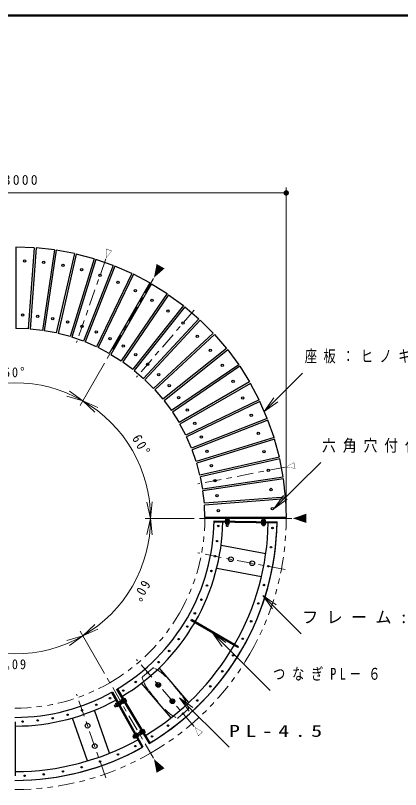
# Model space of a CAD drawing. Units: millimetres on the paper, scale 1:20. Extents: x -365 to 0, y -5 to 257.
# Drawn here: x -268.2 to -197.2, y 114.3 to 257 of the extents above; entities that cross this region are included whole.
import ezdxf
from ezdxf.enums import TextEntityAlignment as Align

# ---------------------------------------------------------------- set-up
doc = ezdxf.new("R2010")
doc.units = ezdxf.units.MM
for name, pattern in [('USER1', [4.5, 2.5, -2]), ('USER2', [6, 3, -1, 1, -1]), ('USER3', [8, 3, -1, 1, -1, 1, -1])]:
    doc.linetypes.add(name, pattern=pattern)
doc.layers.add('LY_1', color=7, linetype='Continuous', lineweight=25)
doc.layers.add('LY_3', color=7, linetype='Continuous', lineweight=13)
doc.styles.add('ＭＳ ゴシック', font='')
doc.styles.get('ＭＳ ゴシック').set_extended_font_data('MS Gothic')

# ---------------------------------------------------------------- blocks, each defined once
blk = doc.blocks.new('open_arrow')
at = {"color": 0, "linetype": 'Continuous', "lineweight": -2}
blk.add_lwpolyline([(7.5, 1.25), (0, 0), (7.5, -1.25)], dxfattribs=at)
blk = doc.blocks.new('filled_dot')
at = {"color": 0, "linetype": 'Continuous', "lineweight": -2, "const_width": 1.25}
blk.add_lwpolyline([(-0.625, 0, 1), (0.625, 0, 1)], format="xyb", close=True, dxfattribs=at)

msp = doc.modelspace()

# ---------------------------------------------------------------- linework, layer by layer
at = {"layer": 'LY_1', "lineweight": 13}
for p, q in [((-318.282, 224.276), (-218.282, 224.276)), ((-218.282, 165.276), (-218.282, 225.276)), ((-251.773, 192.877), (-256.285, 185.062)), ((-222.335, 183.998), (-215.264, 191.069)), ((-220.598, 166.052), (-211.906, 174.589)), ((-235.258, 164.279), (-244.282, 164.279)), ((-222.604, 150.08), (-215.533, 143.009)), ((-251.768, 135.678), (-256.279, 143.493)), ((-231.874, 143.141), (-221.268, 132.534)), ((-237.941, 131.194), (-228.819, 122.072))]:
    msp.add_line(p, q, dxfattribs=at)
at = {"layer": 'LY_1'}
for p, q in [((-264.714, 214.178), (-268.111, 214.305)), ((-268.111, 214.305), (-268.111, 199.294)), ((-264.714, 214.178), (-265.835, 199.209)), ((-264.373, 214.152), (-265.495, 199.184)), ((-260.994, 213.772), (-264.373, 214.152)), ((-260.994, 213.772), (-263.232, 198.929)), ((-260.657, 213.721), (-262.894, 198.878)), ((-257.316, 213.089), (-260.657, 213.721)), ((-257.316, 213.089), (-260.656, 198.454)), ((-256.983, 213.013), (-260.323, 198.378)), ((-253.699, 212.133), (-256.983, 213.013)), ((-253.699, 212.133), (-258.123, 197.789)), ((-253.373, 212.032), (-257.797, 197.688)), ((-250.163, 210.909), (-253.373, 212.032)), ((-250.163, 210.909), (-255.647, 196.936)), ((-249.846, 210.784), (-255.33, 196.811)), ((-246.729, 209.425), (-249.845, 210.784)), ((-246.729, 209.425), (-253.242, 195.901)), ((-246.422, 209.276), (-252.934, 195.753)), ((-243.416, 207.688), (-246.421, 209.276)), ((-243.415, 207.688), (-250.921, 194.688)), ((-243.12, 207.517), (-250.625, 194.518)), ((-243.12, 207.517), (-240.241, 205.708)), ((-240.241, 205.708), (-248.697, 193.306)), ((-239.959, 205.516), (-248.415, 193.114)), ((-239.959, 205.516), (-237.223, 203.497)), ((-237.223, 203.497), (-246.582, 191.761)), ((-236.956, 203.284), (-246.315, 191.548)), ((-236.956, 203.284), (-234.379, 201.066)), ((-234.379, 201.066), (-244.589, 190.062)), ((-234.129, 200.834), (-244.338, 189.83)), ((-234.129, 200.834), (-231.724, 198.43)), ((-265.835, 199.209), (-268.111, 199.294)), ((-263.232, 198.929), (-265.495, 199.184)), ((-260.656, 198.454), (-262.894, 198.878)), ((-231.725, 198.43), (-242.728, 188.22)), ((-258.123, 197.789), (-260.323, 198.378)), ((-255.647, 196.936), (-257.797, 197.688)), ((-231.492, 198.179), (-242.496, 187.97)), ((-231.492, 198.179), (-229.274, 195.602)), ((-253.242, 195.901), (-255.329, 196.811)), ((-250.921, 194.688), (-252.934, 195.752)), ((-229.274, 195.602), (-241.01, 186.243)), ((-250.625, 194.518), (-248.697, 193.306)), ((-229.062, 195.335), (-240.797, 185.976)), ((-229.062, 195.335), (-227.043, 192.6)), ((-248.414, 193.113), (-246.582, 191.761)), ((-246.315, 191.548), (-244.589, 190.063)), ((-227.042, 192.599), (-239.445, 184.144)), ((-226.85, 192.317), (-239.252, 183.862)), ((-226.85, 192.317), (-225.041, 189.438)), ((-244.338, 189.83), (-242.728, 188.22)), ((-225.041, 189.438), (-238.041, 181.933)), ((-224.871, 189.143), (-237.87, 181.638)), ((-223.282, 186.137), (-224.871, 189.143)), ((-242.496, 187.969), (-241.01, 186.243)), ((-240.797, 185.976), (-239.445, 184.144)), ((-223.282, 186.137), (-236.806, 179.624)), ((-223.134, 185.829), (-236.658, 179.316)), ((-221.774, 182.713), (-223.134, 185.829)), ((-239.252, 183.862), (-238.041, 181.933)), ((-221.774, 182.713), (-235.747, 177.229)), ((-236.806, 179.624), (-237.87, 181.638)), ((-221.649, 182.395), (-235.622, 176.911)), ((-220.526, 179.186), (-221.649, 182.395)), ((-235.747, 177.229), (-236.658, 179.316)), ((-220.526, 179.186), (-234.87, 174.761)), ((-220.426, 178.859), (-234.769, 174.435)), ((-219.546, 175.575), (-220.426, 178.859)), ((-234.87, 174.761), (-235.622, 176.911)), ((-219.546, 175.575), (-234.18, 172.235)), ((-234.18, 172.235), (-234.769, 174.435)), ((-219.47, 175.242), (-234.104, 171.902)), ((-218.838, 171.902), (-219.47, 175.242)), ((-233.68, 169.664), (-234.104, 171.902)), ((-218.837, 171.901), (-233.68, 169.664)), ((-218.787, 171.564), (-233.629, 169.327)), ((-218.406, 168.185), (-218.787, 171.564)), ((-233.374, 167.064), (-233.629, 169.327)), ((-218.406, 168.185), (-233.374, 167.063)), ((-218.38, 167.845), (-233.349, 166.723)), ((-218.253, 164.447), (-218.38, 167.845)), ((-233.264, 164.447), (-233.349, 166.723)), ((-218.253, 164.447), (-233.264, 164.447)), ((-229.445, 163.868), (-229.445, 164.135)), ((-229.445, 164.135), (-228.791, 164.135)), ((-229.281, 163.868), (-229.281, 164.135)), ((-229.277, 164.135), (-229.277, 164.451)), ((-228.959, 164.135), (-228.959, 164.451)), ((-228.955, 163.868), (-228.955, 164.135)), ((-228.791, 163.868), (-228.791, 164.135)), ((-222.611, 164.019), (-222.611, 164.448)), ((-222.294, 164.019), (-222.294, 164.448)), ((-231.598, 163.637), (-219.979, 163.435)), ((-231.595, 163.837), (-219.976, 163.635)), ((-229.468, 163.801), (-229.468, 163.868)), ((-229.468, 163.868), (-228.768, 163.868)), ((-229.468, 163.801), (-228.768, 163.801)), ((-229.465, 163.521), (-229.465, 163.588)), ((-229.465, 163.588), (-228.765, 163.588)), ((-229.465, 163.521), (-228.765, 163.521)), ((-229.441, 163.254), (-229.441, 163.521)), ((-229.441, 163.254), (-228.788, 163.254)), ((-229.278, 163.254), (-229.278, 163.521)), ((-229.273, 162.865), (-229.273, 163.254)), ((-229.273, 162.865), (-228.956, 162.865)), ((-228.956, 162.865), (-228.956, 163.254)), ((-228.952, 163.254), (-228.952, 163.521)), ((-228.788, 163.254), (-228.788, 163.521)), ((-228.768, 163.801), (-228.768, 163.868)), ((-228.765, 163.521), (-228.765, 163.588)), ((-222.802, 163.752), (-222.102, 163.752)), ((-222.802, 163.685), (-222.802, 163.752)), ((-222.802, 163.685), (-222.102, 163.685)), ((-222.799, 163.472), (-222.099, 163.472)), ((-222.799, 163.405), (-222.799, 163.472)), ((-222.799, 163.405), (-222.099, 163.405)), ((-222.779, 164.019), (-222.126, 164.019)), ((-222.779, 163.752), (-222.779, 164.019)), ((-222.776, 163.138), (-222.776, 163.405)), ((-222.776, 163.138), (-222.122, 163.138)), ((-222.616, 163.752), (-222.616, 164.019)), ((-222.612, 163.138), (-222.612, 163.405)), ((-222.608, 162.981), (-222.608, 163.138)), ((-222.608, 162.981), (-222.29, 162.981)), ((-222.29, 162.981), (-222.29, 163.138)), ((-222.289, 163.752), (-222.289, 164.019)), ((-222.286, 163.138), (-222.286, 163.405)), ((-222.126, 163.752), (-222.126, 164.019)), ((-222.122, 163.138), (-222.122, 163.405)), ((-222.102, 163.685), (-222.102, 163.752)), ((-222.099, 163.405), (-222.099, 163.472)), ((-222.053, 157.734), (-230.297, 159.294)), ((-222.858, 153.477), (-231.103, 155.036)), ((-227.096, 140.613), (-235.756, 145.613)), ((-227.196, 140.44), (-235.856, 145.44)), ((-236.217, 130.338), (-241.69, 136.698)), ((-249.386, 132.826), (-243.402, 122.866)), ((-239.502, 127.511), (-244.975, 133.872)), ((-242.012, 133.955), (-242.264, 133.639)), ((-242.116, 133.262), (-242.264, 133.639)), ((-241.717, 133.202), (-242.116, 133.262)), ((-241.612, 133.894), (-242.012, 133.955)), ((-241.465, 133.518), (-241.717, 133.202)), ((-241.465, 133.518), (-241.612, 133.894)), ((-250.493, 132.187), (-244.859, 122.024)), ((-250.319, 132.284), (-244.685, 122.121)), ((-249.558, 132.724), (-243.573, 122.763)), ((-250, 129.788), (-249.663, 129.983)), ((-249.747, 130.129), (-249.516, 130.262)), ((-249.747, 130.129), (-249.42, 129.563)), ((-249.665, 129.987), (-249.434, 130.12)), ((-249.527, 130.282), (-249.47, 130.315)), ((-249.527, 130.282), (-249.177, 129.676)), ((-249.47, 130.315), (-249.12, 129.709)), ((-249.286, 130.425), (-249.228, 130.458)), ((-249.286, 130.425), (-248.936, 129.819)), ((-249.228, 130.458), (-248.878, 129.852)), ((-249.217, 130.438), (-248.986, 130.572)), ((-249.135, 130.297), (-248.904, 130.43)), ((-248.986, 130.572), (-248.659, 130.006)), ((-248.972, 130.014), (-248.741, 130.147)), ((-248.654, 130.569), (-248.928, 130.411)), ((-248.902, 130.426), (-248.628, 130.584)), ((-248.89, 129.872), (-248.659, 130.006)), ((-248.496, 130.294), (-248.769, 130.136)), ((-248.743, 130.151), (-248.47, 130.309)), ((-248.507, 130.848), (-248.738, 130.714)), ((-248.738, 130.714), (-248.412, 130.149)), ((-248.426, 130.706), (-248.657, 130.573)), ((-248.461, 130.901), (-248.519, 130.868)), ((-248.519, 130.868), (-248.169, 130.262)), ((-248.262, 130.423), (-248.493, 130.29)), ((-248.461, 130.901), (-248.111, 130.295)), ((-248.181, 130.282), (-248.412, 130.149)), ((-248.277, 131.004), (-248.219, 131.037)), ((-248.277, 131.004), (-247.927, 130.398)), ((-248.219, 131.037), (-247.869, 130.431)), ((-248.208, 131.017), (-248.035, 131.117)), ((-248.111, 130.295), (-248.169, 130.262)), ((-248.126, 130.876), (-247.953, 130.976)), ((-248.035, 131.117), (-247.708, 130.551)), ((-247.963, 130.593), (-247.79, 130.693)), ((-247.927, 130.398), (-247.869, 130.431)), ((-247.881, 130.451), (-247.708, 130.551)), ((-239.403, 130.923), (-239.655, 130.607)), ((-239.507, 130.231), (-239.655, 130.607)), ((-239.107, 130.17), (-239.507, 130.231)), ((-239.003, 130.863), (-239.403, 130.923)), ((-238.855, 130.486), (-239.107, 130.17)), ((-238.855, 130.486), (-239.003, 130.862)), ((-250.833, 120.969), (-253.604, 128.89)), ((-250, 129.788), (-249.841, 129.513)), ((-249.841, 129.513), (-249.504, 129.708)), ((-249.502, 129.704), (-249.271, 129.838)), ((-249.42, 129.563), (-249.189, 129.696)), ((-249.177, 129.676), (-249.12, 129.709)), ((-248.936, 129.819), (-248.878, 129.852)), ((-254.923, 119.538), (-257.694, 127.458)), ((-268.182, 116.776), (-268.182, 126.776)), ((-246.514, 124.298), (-246.283, 124.431)), ((-246.514, 124.298), (-246.188, 123.732)), ((-246.433, 124.156), (-246.202, 124.29)), ((-246.295, 124.451), (-246.237, 124.485)), ((-246.295, 124.451), (-245.945, 123.845)), ((-246.237, 124.485), (-245.887, 123.878)), ((-246.054, 124.594), (-245.996, 124.628)), ((-246.054, 124.594), (-245.704, 123.988)), ((-245.996, 124.628), (-245.646, 124.021)), ((-245.984, 124.607), (-245.754, 124.741)), ((-245.903, 124.466), (-245.672, 124.599)), ((-245.754, 124.741), (-245.427, 124.175)), ((-245.739, 124.183), (-245.509, 124.316)), ((-245.67, 124.595), (-245.297, 124.81)), ((-245.658, 124.042), (-245.427, 124.175)), ((-245.221, 124.854), (-245.593, 124.64)), ((-245.511, 124.321), (-245.139, 124.535)), ((-245.062, 124.58), (-245.434, 124.365)), ((-245.074, 125.133), (-245.305, 125)), ((-245.305, 125), (-244.978, 124.434)), ((-244.992, 124.992), (-245.223, 124.858)), ((-245.028, 125.187), (-245.086, 125.153)), ((-245.086, 125.153), (-244.736, 124.547)), ((-244.829, 124.709), (-245.06, 124.576)), ((-245.028, 125.187), (-244.678, 124.581)), ((-244.747, 124.567), (-244.978, 124.434)), ((-244.844, 125.289), (-244.786, 125.323)), ((-244.844, 125.289), (-244.494, 124.683)), ((-244.786, 125.323), (-244.436, 124.716)), ((-244.774, 125.302), (-244.601, 125.402)), ((-244.678, 124.581), (-244.736, 124.547)), ((-244.693, 125.161), (-244.519, 125.261)), ((-244.601, 125.402), (-244.274, 124.837)), ((-244.529, 124.878), (-244.356, 124.978)), ((-244.494, 124.683), (-244.436, 124.716)), ((-244.448, 124.737), (-244.274, 124.837)), ((-246.567, 124.074), (-246.43, 124.152)), ((-246.567, 124.074), (-246.408, 123.799)), ((-246.408, 123.799), (-246.272, 123.877)), ((-246.269, 123.873), (-246.038, 124.007)), ((-246.188, 123.732), (-245.957, 123.865)), ((-245.945, 123.845), (-245.887, 123.878)), ((-245.704, 123.988), (-245.646, 124.021))]:
    msp.add_line(p, q, dxfattribs=at)
at = {"layer": 'LY_1', "linetype": 'USER2', "lineweight": 13}
for p, q in [((-251.548, 212.1), (-256.942, 196.683)), ((-242.766, 208.475), (-251.272, 193.743)), ((-235.233, 202.68), (-245.887, 190.3)), ((-218.499, 173.696), (-234.547, 170.659)), ((-217.246, 164.278), (-234.258, 164.278)), ((-218.498, 154.857), (-234.547, 157.893)), ((-235.233, 125.872), (-245.887, 138.252)), ((-242.763, 120.079), (-251.269, 134.811)), ((-251.548, 116.453), (-256.942, 131.87))]:
    msp.add_line(p, q, dxfattribs=at)
at = {"layer": 'LY_1', "linetype": 'USER3', "lineweight": 13}
msp.add_line((-233.282, 164.276), (-218.282, 164.276), dxfattribs=at)
at = {"layer": 'LY_1', "linetype": 'USER1', "lineweight": 13}
for p, q in [((-244.753, 135.051), (-242.889, 136.654)), ((-238.23, 127.471), (-236.367, 129.074))]:
    msp.add_line(p, q, dxfattribs=at)
at = {"layer": 'LY_1'}
for centre, radius in [((-266.506, 211.743), 0.217), ((-262.964, 211.478), 0.217), ((-259.451, 210.948), 0.217), ((-255.988, 210.158), 0.217), ((-252.594, 209.111), 0.217), ((-249.287, 207.813), 0.217), ((-246.087, 206.272), 0.217), ((-243.01, 204.496), 0.217), ((-240.075, 202.495), 0.217), ((-266.88, 201.75), 0.217), ((-264.083, 201.541), 0.217), ((-261.31, 201.123), 0.217), ((-258.576, 200.499), 0.217), ((-255.896, 199.672), 0.217), ((-237.298, 200.28), 0.217), ((-253.286, 198.647), 0.217), ((-250.759, 197.431), 0.217), ((-234.694, 197.864), 0.217), ((-248.331, 196.028), 0.217), ((-246.014, 194.449), 0.217), ((-232.278, 195.26), 0.217), ((-243.821, 192.7), 0.217), ((-230.064, 192.483), 0.217), ((-241.765, 190.793), 0.217), ((-239.858, 188.737), 0.217), ((-228.063, 189.548), 0.217), ((-238.11, 186.545), 0.217), ((-226.286, 186.472), 0.217), ((-236.53, 184.228), 0.217), ((-224.745, 183.271), 0.217), ((-235.128, 181.799), 0.217), ((-223.447, 179.965), 0.217), ((-233.911, 179.272), 0.217), ((-232.886, 176.662), 0.217), ((-222.4, 176.57), 0.217), ((-232.06, 173.982), 0.217), ((-221.61, 173.107), 0.217), ((-231.436, 171.248), 0.217), ((-231.018, 168.475), 0.217), ((-221.081, 169.595), 0.217), ((-230.808, 165.678), 0.217), ((-220.815, 166.052), 0.217), ((-230.808, 162.874), 0.133), ((-220.815, 162.5), 0.133), ((-231.018, 160.078), 0.133), ((-221.081, 158.958), 0.133), ((-231.436, 157.305), 0.133), ((-228.488, 156.747), 0.433), ((-224.558, 156.003), 0.433), ((-221.61, 155.446), 0.133), ((-232.06, 154.571), 0.133), ((-232.886, 151.891), 0.133), ((-222.4, 151.982), 0.133), ((-233.911, 149.28), 0.133), ((-223.447, 148.588), 0.133), ((-235.128, 146.754), 0.133), ((-236.53, 144.325), 0.133), ((-224.745, 145.281), 0.133), ((-238.11, 142.008), 0.133), ((-226.286, 142.081), 0.133), ((-239.858, 139.816), 0.133), ((-228.063, 139.005), 0.133), ((-241.765, 137.76), 0.133), ((-243.821, 135.852), 0.133), ((-230.064, 136.07), 0.133), ((-246.014, 134.104), 0.133), ((-241.864, 133.578), 0.433), ((-241.864, 133.578), 0.2), ((-232.278, 133.293), 0.133), ((-248.331, 132.524), 0.133), ((-253.286, 129.905), 0.133), ((-250.759, 131.122), 0.133), ((-239.255, 130.547), 0.433), ((-239.255, 130.547), 0.2), ((-234.694, 130.689), 0.133), ((-255.896, 128.881), 0.133), ((-264.083, 127.012), 0.133), ((-261.31, 127.43), 0.133), ((-258.576, 128.054), 0.133), ((-237.298, 128.273), 0.133), ((-266.88, 126.803), 0.133), ((-254.906, 126.049), 0.433), ((-240.076, 126.058), 0.133), ((-243.01, 124.057), 0.133), ((-253.585, 122.273), 0.433), ((-246.087, 122.281), 0.133), ((-249.287, 120.74), 0.133), ((-255.988, 118.395), 0.133), ((-252.594, 119.442), 0.133), ((-262.964, 117.075), 0.133), ((-259.451, 117.604), 0.133), ((-266.506, 116.809), 0.133)]:
    msp.add_circle(centre, radius, dxfattribs=at)
at = {"layer": 'LY_1', "lineweight": 13}
for centre, start, end in [((-268.283, 164.278), 60.00006, 119.99973), ((-268.281, 164.278), 0, 59.99991), ((-268.28, 164.276), 300.00064, 359.9999), ((-268.281, 164.275), 240.00081, 299.9999)]:
    msp.add_arc(centre, 24.998, start, end, dxfattribs=at)
at = {"layer": 'LY_1', "linetype": 'USER3', "lineweight": 13}
for radius, start, end in [(35, 330, 0.00002), (50, 330, 0), (35, 299.99998, 330), (50, 299.99999, 330), (35, 270, 300.00002), (50, 270, 300)]:
    msp.add_arc((-268.282, 164.276), radius, start, end, dxfattribs=at)
at = {"layer": 'LY_1'}
for radius, start, end in [(36.69, 330, 359.31407), (38.31, 330.14958, 359.00176), (46.69, 330.12273, 359.00176), (48.31, 330, 359.23895), (48.31, 330, 359.00176), (36.69, 300.68593, 330), (37.5, 329.84719, 330.14955), (38.31, 300.99824, 329.85042), (46.69, 300.99824, 329.87726), (48.31, 300.76105, 330), (48.31, 300.99824, 330), (47.5, 329.87936, 330.12062), (36.69, 270, 299.31407), (38.31, 270.14959, 299.00175), (46.69, 270.12274, 299.00176), (48.31, 270, 299.23895), (48.31, 270, 299.00176)]:
    msp.add_arc((-268.282, 164.276), radius, start, end, dxfattribs=at)
at = {"layer": 'LY_1', "linetype": 'USER1', "lineweight": 13}
for centre, radius, start, end in [((-242.781, 136.528), 0.167, 66.24385, 130.7143), ((-245.273, 130.865), 6.354, 41.39072, 66.24385), ((-244.644, 134.924), 0.167, 130.71429, 195.18475), ((-238.673, 136.545), 6.354, 195.18475, 220.03788), ((-261.745, 113.831), 30.033, 36.43378, 44.99482), ((-219.375, 150.294), 30.033, 216.43377, 224.99482), ((-242.447, 127.58), 6.354, 15.18475, 40.03788), ((-235.846, 133.26), 6.354, 221.39072, 246.24385), ((-236.475, 129.201), 0.167, 310.71429, 15.18475), ((-238.339, 127.597), 0.167, 246.24385, 310.7143)]:
    msp.add_arc(centre, radius, start, end, dxfattribs=at)
at = {"layer": 'LY_3', "lineweight": 50}
msp.add_line((0, 257), (-365, 257), dxfattribs=at)

# ---------------------------------------------------------------- block references
at = {"layer": 'LY_1', "lineweight": 13, "xscale": 0.4, "yscale": 0.4}
for name, p, rotation in [('filled_dot', (-218.282, 224.276), 180), ('open_arrow', (-255.784, 185.927), 153.4), ('open_arrow', (-255.782, 185.927), 326.6), ('open_arrow', (-222.335, 183.998), 45), ('open_arrow', (-220.598, 166.052), 44.5), ('open_arrow', (-243.283, 164.278), 93.4), ('open_arrow', (-243.282, 164.276), 266.6), ('open_arrow', (-222.604, 150.08), 315), ('open_arrow', (-255.781, 142.627), 33.4), ('open_arrow', (-255.782, 142.625), 206.6), ('open_arrow', (-231.874, 143.141), 315), ('open_arrow', (-237.941, 131.194), 315)]:
    msp.add_blockref(name, p, dxfattribs=dict(at, rotation=rotation))

# ---------------------------------------------------------------- texts
at = {"layer": 'LY_1', "style": 'ＭＳ ゴシック', "width": 0.6}
for s, height, rotation, p in [('▽', 1.466, 340.7, (-251.217, 213.043)), ('▼', 2.199, 330, (-242.013, 209.774)), ('▽', 1.466, 280.7, (-217.516, 173.882)), ('▼', 2.199, 270, (-215.745, 164.276)), ('▽', 1.466, 220.7, (-234.58, 125.114)), ('▼', 2.199, 210, (-242.014, 118.778))]:
    msp.add_text(s, height=height, rotation=rotation, dxfattribs=at).set_placement(p, align=Align.MIDDLE_CENTER)
at = {"layer": 'LY_1', "style": 'ＭＳ ゴシック'}
for s, insert, char_height, attachment_point in [('\\T1.33;φ3000', (-268.282, 225.276), 1.833, 8), ('\\T1.53;\\W0.75;座板：ヒノキ\u300030t', (-214.856, 194.069), 2.199, 4), ('\\T1.33;\\W0.9;60°', (-268.283, 190.276), 1.833, 8), ('\\T1.5;\\W0.85;六角穴付化粧小ネジ\\~M6\\~SUS', (-211.682, 177.589), 2.199, 4), ('\\T1.5;フレーム:40ASGP', (-215.371, 146.009), 2.199, 4), ('\\T1.56;\\W0.75;つなぎPL－６', (-220.699, 135.534), 2.199, 4), ('\\T1.5;\\W1.35;PL-4.5', (-228.832, 125.072), 2.199, 4)]:
    msp.add_mtext(s, dxfattribs=dict(at, insert=insert, char_height=char_height, attachment_point=attachment_point))
at = {"layer": 'LY_1', "char_height": 1.833, "attachment_point": 8, "style": 'ＭＳ ゴシック'}
for insert, rotation in [((-245.766, 177.277), 300), ((-245.765, 151.277), 240), ((-268.281, 138.276), 180)]:
    msp.add_mtext('\\T1.33;\\W0.9;60°', dxfattribs=dict(at, insert=insert, rotation=rotation))

doc.saveas('drawing.dxf')
